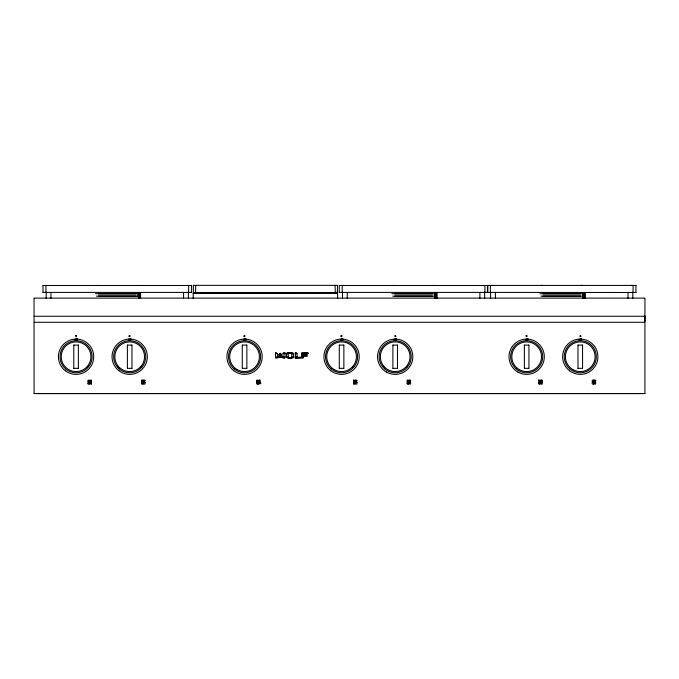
<?xml version="1.0" encoding="UTF-8"?>
<svg xmlns="http://www.w3.org/2000/svg" width="679" height="679" viewBox="0 0 679 679"><rect width="100%" height="100%" fill="white"/><g stroke="black" fill="none" stroke-linecap="round" stroke-linejoin="round"><path stroke-width="1.02" d="M278.475 357.527L275.521 357.825L275.521 352.791L276.701 353.088M280.843 355.457L279.069 355.754L279.069 354.268L279.663 354.268M280.546 353.683L280.249 353.386M281.14 355.457L281.437 354.268L279.96 354.268L279.96 353.386L280.546 353.386M275.521 357.527L284.985 357.527L284.985 352.791L283.508 353.088M286.47 356.933L286.47 353.386L293.566 353.386L293.566 357.527L286.47 357.527L286.47 356.933L288.541 357.23M295.34 357.527L295.34 352.791L296.528 353.088M300.967 357.527L295.051 357.825L300.967 357.825L300.967 357.23L295.34 357.23M303.335 356.636L303.335 357.825L301.561 357.825L301.561 353.088L308.071 353.088M193.345 292.836L337.327 292.836L337.514 285.324M128.985 336.054C130.741 333.864 130.164 338.218 129.035 336.181M243.863 336.054C245.62 333.864 245.043 338.218 243.922 336.181M340.875 336.054C342.632 333.695 342.055 338.558 340.926 335.927M395.874 336.19C394.355 333.839 394.609 337.93 395.73 336.419M525.97 335.918C527.269 338.405 527.549 334.026 526.055 335.799M580.927 336.054C578.847 338.312 580.358 333.364 580.851 336.445M644.923 393.616L644.923 315.981M42.989 285.418L42.989 292.488M45.926 285.418L45.926 292.488M46.231 292.106L46.164 298.395M73.782 344.991L73.782 368.468M78.365 368.468L78.365 344.991M89.441 381.717C90.63 377.685 85.639 382.489 89.475 381.657M89.441 384.008C90.222 379.722 85.732 384.849 89.475 383.958M91.478 381.717C92.14 377.312 87.761 382.43 91.521 381.657M91.478 384.008C92.352 379.824 87.863 384.9 91.521 383.958M127.389 344.991L127.389 368.468M131.972 368.468L131.972 344.991M143.057 380.181C144.033 384.263 139.28 379.391 143.082 380.181M143.753 380.181C147.572 379.349 142.726 384.348 143.812 380.121M143.048 384.008C143.914 379.816 139.433 384.908 143.082 383.958M143.753 382.481L145.102 382.413L145.043 384.051L143.753 384.025L143.727 382.481L145.102 382.481M188.635 292.488L188.635 285.418M191.563 292.488L191.563 285.418M193.345 285.324L193.371 292.802M193.201 293.099L193.201 298.565M242.276 344.991L242.276 368.468M246.859 368.468L246.859 344.991M256.654 381.725C255.508 377.651 260.566 382.269 256.56 381.657M257.927 384.008C258.775 379.824 254.328 384.9 257.969 383.958M258.631 382.481C265.761 383.482 252.978 385.282 259.981 382.481M260.006 381.657L260.006 380.181M335.103 285.324L335.29 292.836M339.288 285.418L339.288 292.488M342.224 285.418L342.224 292.488M342.522 292.106L342.454 298.395M339.279 344.991L339.279 368.468M343.863 368.468L343.863 344.991M353.598 380.181L354.981 380.181L354.947 381.725L353.666 381.751L353.598 380.121L353.666 381.725M355.643 380.181C359.471 379.349 354.616 384.348 355.703 380.121M354.947 383.958C351.026 384.535 356.042 379.943 354.888 384.025M355.643 382.481L356.993 382.413L356.933 384.051L355.643 384.025L355.643 382.481L356.993 382.481M392.895 344.991L392.895 368.468M397.478 368.468L397.478 344.991M408.563 381.657C404.726 382.515 409.581 377.482 408.495 381.725M409.25 380.121C408.223 384.229 413.061 379.519 409.318 380.121M408.563 383.958C404.726 384.789 409.581 379.79 408.495 384.025M409.25 382.481L410.6 382.413L410.6 384.025L409.225 383.958L409.25 382.413L410.6 382.481M484.925 292.488L484.925 285.418M487.437 285.418L487.437 292.488M636.011 292.488L487.785 292.411L487.861 285.418L636.011 285.418M490.365 285.418L490.365 292.488M524.366 344.991L524.366 368.468M528.949 368.468L528.949 344.991M538.685 380.121C538.829 385.833 541.061 377.015 540.026 381.717M538.685 382.481C540.73 381.046 540.645 385.366 538.659 383.958C537.352 381.657 541.452 381.87 540.026 384.008M542.105 381.657C540.094 383.168 540.085 378.695 542.105 380.181M542.063 381.717L542.08 380.181M542.063 384.008C542.852 379.824 538.489 384.917 542.105 383.958M577.982 344.991L577.982 368.468M582.565 368.468L582.565 344.991M592.292 382.481C594.252 381.004 594.329 385.375 592.266 383.958C591.103 381.734 595.016 381.844 593.633 384.008M593.633 381.717L593.65 380.121L593.65 381.725L592.266 381.657L592.266 380.181L593.65 380.181M594.337 380.181C598.165 379.349 593.31 384.348 594.397 380.121M594.337 382.481L595.687 382.413L595.627 384.051L594.337 384.025L594.337 382.481L595.687 382.481M633.074 292.488L633.074 285.418M635.934 292.411L635.934 285.494M644.923 321.761L644.957 298.336M75.428 335.782C76.455 338.388 77.007 334.323 75.607 335.587M90.112 382.481L91.495 382.481M141.775 380.121L141.775 381.725M256.56 382.481L257.944 382.481M540.696 382.481L542.105 382.481M34.077 393.616L34.043 298.336M35.41 393.565L643.59 393.565M193.277 293.175L337.65 293.099M97.649 285.418L97.097 285.418M187.676 285.418L187.124 285.418M393.947 285.418L393.387 285.418M483.974 285.418L483.423 285.418M542.097 285.418L541.536 285.418M632.124 285.418L631.572 285.418M526.055 340.001C527.006 338.855 524.511 339.585 526.174 340.111C527.481 338.6 524.12 339.33 525.936 340.154M75.819 335.443L76.328 335.443M47.428 285.418L46.876 285.418M137.464 285.418L136.903 285.418M343.727 285.418L343.175 285.418M433.754 285.418L433.202 285.418M491.876 285.418L491.324 285.418M581.903 285.418L581.351 285.418M193.371 285.358L337.48 285.358M195.56 292.836L195.713 285.358M73.901 345.11L78.246 345.11M127.508 345.11L131.862 345.11M78.246 368.349L73.901 368.349M131.862 368.349L127.508 368.349M242.386 345.11L246.74 345.11M88.16 380.121L88.16 381.725M339.398 345.11L343.752 345.11M246.74 368.349L242.386 368.349M393.014 345.11L397.359 345.11M259.921 381.725C258.147 382.922 257.876 378.882 259.972 380.13M343.752 368.349L339.398 368.349M397.359 368.349L393.014 368.349M524.485 345.11L528.831 345.11M407.273 380.121L407.273 381.725M578.092 345.11L582.446 345.11M528.831 368.349L524.485 368.349M582.446 368.349L578.092 368.349M538.693 380.13L540.034 380.181M644.863 393.557L34.137 393.557M43.066 285.494L191.495 285.494M191.495 292.411L43.066 292.411M339.356 285.494L487.785 285.494M487.785 292.411L339.356 292.411M579.637 340.145C581.334 338.965 577.778 338.957 579.467 340.145C578.347 339.186 580.766 339.127 579.611 340.009M644.863 316.261L34.137 316.261M138.788 292.598L140.502 292.598M435.086 292.598L436.801 292.598M582.811 292.598L584.95 292.598M95.518 293.735L139.034 293.735M391.817 293.735L435.332 293.735M539.966 293.735L583.482 293.735M98.455 293.871L136.106 293.871M394.754 293.871L432.396 293.871M542.894 293.871L580.545 293.871M98.455 296.036L136.106 296.036M394.754 296.036L432.396 296.036M542.894 296.036L580.545 296.036M96.41 296.171L138.143 296.171M392.708 296.171L434.441 296.171M540.857 296.171L582.59 296.171M34.273 298.106L644.727 298.106M34.4 322.27L644.6 322.27M275.521 353.088L276.998 353.386M284.985 353.088L283.211 353.088L283.211 353.683M295.34 353.088L296.825 353.088L296.825 353.683M275.521 353.386L277.295 353.683M275.521 353.683L277.592 353.683L277.592 356.933M279.96 353.683L280.843 353.98M284.985 353.683L282.914 353.683L282.914 356.933M286.47 353.683L288.83 353.386M293.566 353.683L291.198 353.386M295.34 353.683L297.122 353.683L297.122 356.933M301.561 353.683L308.071 353.683L308.071 352.791L301.849 353.088M279.96 353.98L281.14 354.268M286.47 353.98L288.541 353.683M293.566 353.98L291.495 353.683M301.561 353.98L307.774 353.683M301.561 354.268L307.477 353.98M279.069 354.565L281.437 354.565M301.561 354.565L303.632 354.268M279.069 355.457L281.437 355.457M301.561 355.457L307.18 355.457L307.18 356.339L301.561 356.339M301.561 356.636L303.632 356.339M275.521 356.933L284.985 356.933M293.566 356.933L291.495 357.23M295.34 356.933L297.419 357.23M286.47 357.23L288.83 357.527M293.566 357.23L291.198 357.527M284.688 357.825L282.031 357.527M408.563 382.481L407.222 382.43L407.273 384.025M354.947 382.481L353.615 382.43L353.666 384.025M143.057 382.481L141.682 382.481L141.775 384.025M89.45 382.481L88.109 382.43L88.16 384.025M632.769 292.106L632.836 298.395M484.628 292.106L484.687 298.395M337.573 293.175L337.65 298.565M628.033 292.403L628.033 298.395M585.018 292.759L585.018 298.548M584.857 292.759L584.857 298.548M584.407 292.759L584.407 298.548M583.804 292.759L583.804 298.548M583.202 292.759L583.202 298.548M582.752 293.718L582.752 298.548M582.59 293.718L582.59 296.621M495.415 292.403L495.415 298.395M490.603 292.403L490.603 298.395M479.883 292.403L479.883 298.395M436.869 292.759L436.869 298.548M436.707 292.759L436.707 298.548M436.266 292.759L436.266 298.548M435.655 292.759L435.655 298.548M435.052 292.759L435.052 298.548M434.602 293.718L434.602 298.548M434.441 293.718L434.441 296.621M347.266 292.403L347.266 298.395M337.514 285.503L337.514 292.657M303.335 354.565L303.335 355.457M303.038 357.825L301.849 357.825M300.67 357.825L295.34 357.825M293.269 353.386L286.759 353.386M293.269 357.527L286.759 357.527M292.98 353.088L287.056 353.088M292.98 357.825L287.056 357.825M291.792 352.791L287.947 352.791M291.792 353.98L291.792 356.933M291.792 358.122L288.244 358.122M288.244 353.98L288.244 356.933M284.688 357.527L284.688 358.122L282.914 357.825M282.32 356.933L277.889 356.933M281.437 356.636L279.069 356.636M280.546 355.754L279.366 355.754M279.663 354.565L279.366 354.268M277.295 357.825L275.81 357.825M188.397 292.403L188.397 298.395M183.585 292.403L183.585 298.395M140.57 292.759L140.57 298.548M140.409 292.759L140.409 298.548M139.967 292.759L139.967 298.548M139.365 292.759L139.365 298.548M138.754 293.718L138.754 298.548M138.312 293.718L138.312 296.621M138.151 293.718L138.151 296.621M50.967 292.403L50.967 298.395M407.408 366.117A15.413 15.413 0 0 1 406.084 367.628M384.289 367.628A15.413 15.413 0 0 1 382.956 366.117M353.801 366.117A15.413 15.413 0 0 1 352.469 367.628M141.911 366.117A15.413 15.413 0 0 1 140.578 367.628M118.783 367.628A15.413 15.413 0 0 1 117.459 366.117M88.295 366.117A15.413 15.413 0 0 1 86.971 367.628M74.953 339.559L75.759 339.67L74.953 339.559M75.912 339.619C74.597 341.435 74.775 337.777 75.912 339.619M128.56 339.559L129.366 339.67L128.56 339.559M129.528 339.619C128.229 341.452 128.373 337.769 129.528 339.619M243.438 339.559L244.245 339.67L243.438 339.559M244.406 339.619C243.124 341.444 243.252 337.777 244.406 339.619M340.451 339.559L341.257 339.67L340.451 339.559M341.418 339.619C340.103 341.435 340.272 337.777 341.418 339.619M394.066 339.559L394.872 339.67L394.066 339.559M395.025 339.619C393.71 341.435 393.879 337.786 395.025 339.619M76.659 339.093L76.099 339.093L76.099 340.137L76.659 339.093M77.381 339.093L76.82 339.093L76.82 340.137L77.381 339.093M130.266 339.093L129.714 339.093L129.714 340.137L130.266 339.093M130.988 339.093L130.427 339.093L130.427 340.137L130.988 339.093M245.153 339.093L244.593 339.093L244.593 340.137L245.153 339.093M245.866 339.093L245.314 339.093L245.314 340.137L245.866 339.093M342.157 339.093L341.605 339.093L341.605 340.137L342.157 339.093M342.878 339.093L342.318 339.093L342.318 340.137L342.878 339.093M395.772 339.093L395.212 339.093L395.212 340.137L395.772 339.093M396.494 339.093L395.933 339.093L395.933 340.137L396.494 339.093M527.244 339.093L526.692 339.093L526.692 340.137L527.244 339.093M527.965 339.093L527.405 339.093L527.405 340.137L527.965 339.093M580.859 339.093L580.299 339.093L580.299 340.137L580.859 339.093M581.572 339.093L581.02 339.093L581.02 340.137L581.572 339.093M572.847 369.588A14.845 14.845 0 0 0 595.11 356.73A14.845 14.845 0 0 0 572.847 343.88A14.845 14.845 0 0 0 572.847 369.588M519.24 369.588A14.845 14.845 0 0 0 541.503 356.73A14.845 14.845 0 0 0 519.24 343.88A14.845 14.845 0 0 0 519.24 369.588M387.768 369.588A14.845 14.845 0 0 0 410.023 356.73A14.845 14.845 0 0 0 387.768 343.88A14.845 14.845 0 0 0 387.768 369.588M334.153 369.588A14.845 14.845 0 0 0 356.416 356.73A14.845 14.845 0 0 0 334.153 343.88A14.845 14.845 0 0 0 334.153 369.588M237.141 369.588A14.845 14.845 0 0 0 259.403 356.73A14.845 14.845 0 0 0 237.141 343.88A14.845 14.845 0 0 0 237.141 369.588M122.262 369.588A14.845 14.845 0 0 0 144.525 356.73A14.845 14.845 0 0 0 122.262 343.88A14.845 14.845 0 0 0 122.262 369.588M68.655 369.588A14.845 14.845 0 0 0 90.91 356.73A14.845 14.845 0 0 0 68.655 343.88A14.845 14.845 0 0 0 68.655 369.588M569.528 370.734A17.646 17.646 0 0 0 597.766 359.038A17.646 17.646 0 0 0 573.517 340.425A17.646 17.646 0 0 0 569.528 370.734M517.831 372.016A17.646 17.646 0 0 0 544.312 356.73A17.646 17.646 0 0 0 517.831 341.444A17.646 17.646 0 0 0 517.831 372.016M386.359 372.016A17.646 17.646 0 0 0 412.832 356.73A17.646 17.646 0 0 0 386.359 341.444A17.646 17.646 0 0 0 386.359 372.016M330.834 370.734A17.646 17.646 0 0 0 359.072 359.038A17.646 17.646 0 0 0 334.823 340.425A17.646 17.646 0 0 0 330.834 370.734M233.822 370.734A17.646 17.646 0 0 0 262.06 359.038A17.646 17.646 0 0 0 237.811 340.425A17.646 17.646 0 0 0 233.822 370.734M118.944 370.734A17.646 17.646 0 0 0 147.182 359.038A17.646 17.646 0 0 0 122.933 340.425A17.646 17.646 0 0 0 118.944 370.734M65.328 370.734A17.646 17.646 0 0 0 93.575 359.038A17.646 17.646 0 0 0 69.317 340.425A17.646 17.646 0 0 0 65.328 370.734M569.689 368.799A16.05 16.05 0 0 0 596.018 359.862A16.05 16.05 0 0 0 575.113 341.529A16.05 16.05 0 0 0 569.689 368.799M516.074 368.799A16.05 16.05 0 0 0 542.402 359.862A16.05 16.05 0 0 0 521.497 341.529A16.05 16.05 0 0 0 516.074 368.799M384.603 368.799A16.05 16.05 0 0 0 410.931 359.862A16.05 16.05 0 0 0 390.026 341.529A16.05 16.05 0 0 0 384.603 368.799M330.987 368.799A16.05 16.05 0 0 0 357.315 359.862A16.05 16.05 0 0 0 336.411 341.529A16.05 16.05 0 0 0 330.987 368.799M233.983 368.799A16.05 16.05 0 0 0 260.312 359.862A16.05 16.05 0 0 0 239.407 341.529A16.05 16.05 0 0 0 233.983 368.799M119.097 368.799A16.05 16.05 0 0 0 145.425 359.862A16.05 16.05 0 0 0 124.52 341.529A16.05 16.05 0 0 0 119.097 368.799M65.49 368.799A16.05 16.05 0 0 0 91.818 359.862A16.05 16.05 0 0 0 70.913 341.529A16.05 16.05 0 0 0 65.49 368.799"/></g></svg>
